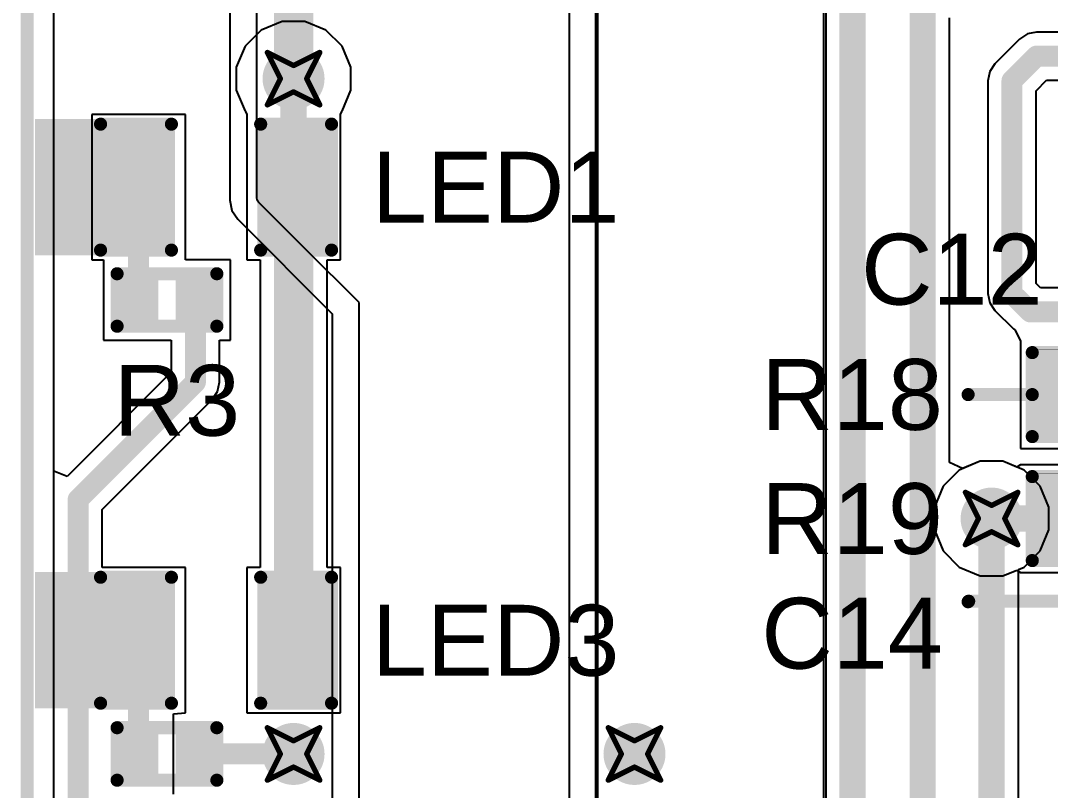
# Model space of a CAD drawing. Header units: inches. Extents: x -6 to 328, y -12 to 81.
# Drawn here: x -5.71 to 4.25, y 15.75 to 23.2 of the extents above; entities that cross this region are included whole.
import ezdxf

# ---------------------------------------------------------------- set-up
doc = ezdxf.new("R2010")
doc.units = ezdxf.units.IN
for name, color, linetype in [('Board Outline', 216, 'Continuous'), ('Bottom Layer', 5, 'Continuous'), ('Drill Drawing', 1, 'Continuous'), ('Top Layer', 1, 'Continuous'), ('Top Overlay', 2, 'Continuous'), ('Top Paste', 8, 'Continuous'), ('Top Solder', 216, 'Continuous'), ('Via Holes', 16, 'Continuous')]:
    doc.layers.add(name, color=color, linetype=linetype)
doc.styles.add('Arial', font='', dxfattribs={"height": 0.2})
doc.styles.get('Arial').set_extended_font_data('Arial')

# ---------------------------------------------------------------- blocks, each defined once
blk = doc.blocks.new('R___0402_14')
at = {"layer": 'Top Layer'}
for points in [[(-0.6985, -0.3175), (-0.6985, 0.3175), (-0.2412999999999999, 0.3175), (-0.2413, -0.3175)], [(0.2412999999999999, -0.3175), (0.2413, 0.3175), (0.6985, 0.3175), (0.6985, -0.3175)]]:
    blk.add_hatch(color=1, dxfattribs=at).paths.add_polyline_path(points)
at = {"layer": 'Top Paste'}
for points in [[(-0.6985, -0.3175), (-0.6985, 0.3175), (-0.2412999999999999, 0.3175), (-0.2413, -0.3175)], [(0.2412999999999999, -0.3175), (0.2413, 0.3175), (0.6985, 0.3175), (0.6985, -0.3175)]]:
    blk.add_hatch(color=8, dxfattribs=at).paths.add_polyline_path(points)
at = {"layer": 'Top Solder'}
for points in [[(-0.75350116, -0.37250116), (-0.75350116, 0.37250116), (-0.1862988399999999, 0.37250116), (-0.18629884, -0.37250116)], [(0.1862988399999999, -0.37250116), (0.18629884, 0.37250116), (0.75350116, 0.37250116), (0.75350116, -0.37250116)]]:
    blk.add_hatch(color=216, dxfattribs=at).paths.add_polyline_path(points)
at = {"layer": 'Top Overlay'}
for points in [[(0.7874, 0.4064, 0.127, 0.127, 0), (-0.7874, 0.4064, 0.127, 0.127, 0)], [(-0.7874, 0.4064, 0.127, 0.127, 0), (-0.7874, -0.4064, 0.127, 0.127, 0)], [(0.7874, 0.4064, 0.127, 0.127, 0), (0.7874, -0.4064, 0.127, 0.127, 0)], [(0.7874, -0.4064, 0.127, 0.127, 0), (-0.7874, -0.4064, 0.127, 0.127, 0)], [(0.8128, -0.4318, 0.0032258, 0.0032258, 0), (-0.8128, -0.4318, 0.0032258, 0.0032258, 0)]]:
    blk.add_lwpolyline(points, format="xyseb", dxfattribs=at)
for points in [[(-0.8191499999999999, 0.4064, 0.0635, 0.0635, 1), (-0.7556499999999999, 0.4064, 0.0635, 0.0635, 1)], [(-0.8191499999999999, 0.4064, 0.0635, 0.0635, 1), (-0.7556499999999999, 0.4064, 0.0635, 0.0635, 1)], [(0.7556499999999999, 0.4064, 0.0635, 0.0635, 1), (0.8191499999999999, 0.4064, 0.0635, 0.0635, 1)], [(0.7556499999999999, 0.4064, 0.0635, 0.0635, 1), (0.8191499999999999, 0.4064, 0.0635, 0.0635, 1)], [(-0.8191499999999999, -0.4064, 0.0635, 0.0635, 1), (-0.7556499999999999, -0.4064, 0.0635, 0.0635, 1)], [(-0.8191499999999999, -0.4064, 0.0635, 0.0635, 1), (-0.7556499999999999, -0.4064, 0.0635, 0.0635, 1)], [(0.7556499999999999, -0.4064, 0.0635, 0.0635, 1), (0.8191499999999999, -0.4064, 0.0635, 0.0635, 1)], [(0.7556499999999999, -0.4064, 0.0635, 0.0635, 1), (0.8191499999999999, -0.4064, 0.0635, 0.0635, 1)], [(-0.81360518, -0.4318, 0.0016129, 0.0016129, 1), (-0.8119948199999999, -0.4318, 0.0016129, 0.0016129, 1)], [(0.8119948199999999, -0.4318, 0.0016129, 0.0016129, 1), (0.81360518, -0.4318, 0.0016129, 0.0016129, 1)]]:
    blk.add_lwpolyline(points, format="xyseb", close=True, dxfattribs=at)
blk = doc.blocks.new('R___0402_15')
at = {"layer": 'Top Layer'}
for points in [[(-0.6985, -0.3175), (-0.6985, 0.3175), (-0.2412999999999999, 0.3175), (-0.2413, -0.3175)], [(0.2412999999999999, -0.3175), (0.2413, 0.3175), (0.6985, 0.3175), (0.6985, -0.3175)]]:
    blk.add_hatch(color=1, dxfattribs=at).paths.add_polyline_path(points)
at = {"layer": 'Top Paste'}
for points in [[(-0.6985, -0.3175), (-0.6985, 0.3175), (-0.2412999999999999, 0.3175), (-0.2413, -0.3175)], [(0.2412999999999999, -0.3175), (0.2413, 0.3175), (0.6985, 0.3175), (0.6985, -0.3175)]]:
    blk.add_hatch(color=8, dxfattribs=at).paths.add_polyline_path(points)
at = {"layer": 'Top Solder'}
for points in [[(-0.75350116, -0.37250116), (-0.75350116, 0.37250116), (-0.1862988399999999, 0.37250116), (-0.18629884, -0.37250116)], [(0.1862988399999999, -0.37250116), (0.18629884, 0.37250116), (0.75350116, 0.37250116), (0.75350116, -0.37250116)]]:
    blk.add_hatch(color=216, dxfattribs=at).paths.add_polyline_path(points)
at = {"layer": 'Top Overlay'}
for points in [[(0.7874, 0.4064, 0.127, 0.127, 0), (-0.7874, 0.4064, 0.127, 0.127, 0)], [(-0.7874, 0.4064, 0.127, 0.127, 0), (-0.7874, -0.4064, 0.127, 0.127, 0)], [(0.7874, 0.4064, 0.127, 0.127, 0), (0.7874, -0.4064, 0.127, 0.127, 0)], [(0.7874, -0.4064, 0.127, 0.127, 0), (-0.7874, -0.4064, 0.127, 0.127, 0)], [(0.8128, -0.4318, 0.0032258, 0.0032258, 0), (-0.8128, -0.4318, 0.0032258, 0.0032258, 0)]]:
    blk.add_lwpolyline(points, format="xyseb", dxfattribs=at)
for points in [[(-0.8191499999999999, 0.4064, 0.0635, 0.0635, 1), (-0.7556499999999999, 0.4064, 0.0635, 0.0635, 1)], [(-0.8191499999999999, 0.4064, 0.0635, 0.0635, 1), (-0.7556499999999999, 0.4064, 0.0635, 0.0635, 1)], [(0.7556499999999999, 0.4064, 0.0635, 0.0635, 1), (0.8191499999999999, 0.4064, 0.0635, 0.0635, 1)], [(0.7556499999999999, 0.4064, 0.0635, 0.0635, 1), (0.8191499999999999, 0.4064, 0.0635, 0.0635, 1)], [(-0.8191499999999999, -0.4064, 0.0635, 0.0635, 1), (-0.7556499999999999, -0.4064, 0.0635, 0.0635, 1)], [(-0.8191499999999999, -0.4064, 0.0635, 0.0635, 1), (-0.7556499999999999, -0.4064, 0.0635, 0.0635, 1)], [(0.7556499999999999, -0.4064, 0.0635, 0.0635, 1), (0.8191499999999999, -0.4064, 0.0635, 0.0635, 1)], [(0.7556499999999999, -0.4064, 0.0635, 0.0635, 1), (0.8191499999999999, -0.4064, 0.0635, 0.0635, 1)], [(-0.81360518, -0.4318, 0.0016129, 0.0016129, 1), (-0.8119948199999999, -0.4318, 0.0016129, 0.0016129, 1)], [(0.8119948199999999, -0.4318, 0.0016129, 0.0016129, 1), (0.81360518, -0.4318, 0.0016129, 0.0016129, 1)]]:
    blk.add_lwpolyline(points, format="xyseb", close=True, dxfattribs=at)
blk = doc.blocks.new('R___0201_28')
at = {"layer": 'Top Layer'}
for points in [[(-0.40999791, 0.18499963), (-0.13999845, 0.18499963), (-0.13999845, -0.18499963), (-0.40999791, -0.18499963)], [(0.14000099, 0.18499963), (0.41000045, 0.18499963), (0.41000045, -0.18499963), (0.14000099, -0.18499963)]]:
    blk.add_hatch(color=1, dxfattribs=at).paths.add_polyline_path(points)
at = {"layer": 'Top Paste'}
for points in [[(-0.40999791, 0.18499963), (-0.13999845, 0.18499963), (-0.13999845, -0.18499963), (-0.40999791, -0.18499963)], [(0.14000099, 0.18499963), (0.41000045, 0.18499963), (0.41000045, -0.18499963), (0.14000099, -0.18499963)]]:
    blk.add_hatch(color=8, dxfattribs=at).paths.add_polyline_path(points)
at = {"layer": 'Top Solder'}
for points in [[(-0.46499907, 0.24000079), (-0.08499729, 0.24000079), (-0.08499729, -0.24000079), (-0.46499907, -0.24000079)], [(0.08499983, 0.24000079), (0.46500161, 0.24000079), (0.46500161, -0.24000079), (0.08499983, -0.24000079)]]:
    blk.add_hatch(color=216, dxfattribs=at).paths.add_polyline_path(points)
at = {"layer": 'Top Overlay'}
for points in [[(-0.4826, 0.254, 0.127, 0.127, 0), (-0.4826, -0.254, 0.127, 0.127, 0)], [(0.4826, 0.254, 0.127, 0.127, 0), (-0.4826, 0.254, 0.127, 0.127, 0)], [(0.4826, 0.254, 0.127, 0.127, 0), (0.4826, -0.254, 0.127, 0.127, 0)], [(0.4826, -0.254, 0.127, 0.127, 0), (-0.4826, -0.254, 0.127, 0.127, 0)]]:
    blk.add_lwpolyline(points, format="xyseb", dxfattribs=at)
for points in [[(-0.51435, 0.254, 0.0635, 0.0635, 1), (-0.4508499999999999, 0.254, 0.0635, 0.0635, 1)], [(-0.51435, 0.254, 0.0635, 0.0635, 1), (-0.4508499999999999, 0.254, 0.0635, 0.0635, 1)], [(0.4508499999999999, 0.254, 0.0635, 0.0635, 1), (0.51435, 0.254, 0.0635, 0.0635, 1)], [(0.4508499999999999, 0.254, 0.0635, 0.0635, 1), (0.51435, 0.254, 0.0635, 0.0635, 1)], [(-0.51435, -0.254, 0.0635, 0.0635, 1), (-0.4508499999999999, -0.254, 0.0635, 0.0635, 1)], [(-0.51435, -0.254, 0.0635, 0.0635, 1), (-0.4508499999999999, -0.254, 0.0635, 0.0635, 1)], [(0.4508499999999999, -0.254, 0.0635, 0.0635, 1), (0.51435, -0.254, 0.0635, 0.0635, 1)], [(0.4508499999999999, -0.254, 0.0635, 0.0635, 1), (0.51435, -0.254, 0.0635, 0.0635, 1)]]:
    blk.add_lwpolyline(points, format="xyseb", close=True, dxfattribs=at)
blk = doc.blocks.new('R___0201_30')
at = {"layer": 'Top Layer'}
for points in [[(-0.40999791, 0.18499963), (-0.13999845, 0.18499963), (-0.13999845, -0.18499963), (-0.40999791, -0.18499963)], [(0.14000099, 0.18499963), (0.41000045, 0.18499963), (0.41000045, -0.18499963), (0.14000099, -0.18499963)]]:
    blk.add_hatch(color=1, dxfattribs=at).paths.add_polyline_path(points)
at = {"layer": 'Top Paste'}
for points in [[(-0.40999791, 0.18499963), (-0.13999845, 0.18499963), (-0.13999845, -0.18499963), (-0.40999791, -0.18499963)], [(0.14000099, 0.18499963), (0.41000045, 0.18499963), (0.41000045, -0.18499963), (0.14000099, -0.18499963)]]:
    blk.add_hatch(color=8, dxfattribs=at).paths.add_polyline_path(points)
at = {"layer": 'Top Solder'}
for points in [[(-0.46499907, 0.24000079), (-0.08499729, 0.24000079), (-0.08499729, -0.24000079), (-0.46499907, -0.24000079)], [(0.08499983, 0.24000079), (0.46500161, 0.24000079), (0.46500161, -0.24000079), (0.08499983, -0.24000079)]]:
    blk.add_hatch(color=216, dxfattribs=at).paths.add_polyline_path(points)
at = {"layer": 'Top Overlay'}
for points in [[(-0.4826, 0.254, 0.127, 0.127, 0), (-0.4826, -0.254, 0.127, 0.127, 0)], [(0.4826, 0.254, 0.127, 0.127, 0), (-0.4826, 0.254, 0.127, 0.127, 0)], [(0.4826, 0.254, 0.127, 0.127, 0), (0.4826, -0.254, 0.127, 0.127, 0)], [(0.4826, -0.254, 0.127, 0.127, 0), (-0.4826, -0.254, 0.127, 0.127, 0)]]:
    blk.add_lwpolyline(points, format="xyseb", dxfattribs=at)
for points in [[(-0.51435, 0.254, 0.0635, 0.0635, 1), (-0.4508499999999999, 0.254, 0.0635, 0.0635, 1)], [(-0.51435, 0.254, 0.0635, 0.0635, 1), (-0.4508499999999999, 0.254, 0.0635, 0.0635, 1)], [(0.4508499999999999, 0.254, 0.0635, 0.0635, 1), (0.51435, 0.254, 0.0635, 0.0635, 1)], [(0.4508499999999999, 0.254, 0.0635, 0.0635, 1), (0.51435, 0.254, 0.0635, 0.0635, 1)], [(-0.51435, -0.254, 0.0635, 0.0635, 1), (-0.4508499999999999, -0.254, 0.0635, 0.0635, 1)], [(-0.51435, -0.254, 0.0635, 0.0635, 1), (-0.4508499999999999, -0.254, 0.0635, 0.0635, 1)], [(0.4508499999999999, -0.254, 0.0635, 0.0635, 1), (0.51435, -0.254, 0.0635, 0.0635, 1)], [(0.4508499999999999, -0.254, 0.0635, 0.0635, 1), (0.51435, -0.254, 0.0635, 0.0635, 1)]]:
    blk.add_lwpolyline(points, format="xyseb", close=True, dxfattribs=at)
blk = doc.blocks.new('LED_0603_35')
at = {"layer": 'Top Layer'}
for points in [[(-0.999998, 0.5000002699999999), (-0.499999, 0.5000002699999999), (-0.499999, -0.5000002699999999), (-0.999998, -0.5000002699999999)], [(0.50000154, 0.5000002699999999), (1.00000054, 0.5000002699999999), (1.00000054, -0.5000002699999999), (0.50000154, -0.5000002699999999)]]:
    blk.add_hatch(color=1, dxfattribs=at).paths.add_polyline_path(points)
at = {"layer": 'Top Overlay'}
blk.add_hatch(color=2, dxfattribs=at).paths.add_polyline_path([(1.11762794, -0.6603492), (1.75262286, -0.6603492), (1.75262286, 0.6604508), (1.11762794, 0.6604508)])
at = {"layer": 'Top Paste'}
for points in [[(-0.999998, 0.5000002699999999), (-0.499999, 0.5000002699999999), (-0.499999, -0.5000002699999999), (-0.999998, -0.5000002699999999)], [(0.50000154, 0.5000002699999999), (1.00000054, 0.5000002699999999), (1.00000054, -0.5000002699999999), (0.50000154, -0.5000002699999999)]]:
    blk.add_hatch(color=8, dxfattribs=at).paths.add_polyline_path(points)
at = {"layer": 'Top Solder'}
for points in [[(-1.101598, 0.6016002699999999), (-0.398399, 0.6016002699999999), (-0.398399, -0.6016002699999999), (-1.101598, -0.6016002699999999)], [(0.39840154, 0.6016002699999999), (1.10160054, 0.6016002699999999), (1.10160054, -0.6016002699999999), (0.39840154, -0.6016002699999999)]]:
    blk.add_hatch(color=216, dxfattribs=at).paths.add_polyline_path(points)
at = {"layer": 'Top Overlay'}
for points in [[(-1.1176, 0.6096, 0.127, 0.127, 0), (-1.1176, -0.6096, 0.127, 0.127, 0)], [(-0.4318, 0.6096, 0.127, 0.127, 0), (-1.1176, 0.6096, 0.127, 0.127, 0)], [(1.11760254, 0.6096, 0.127, 0.127, 0), (0.4318, 0.6096, 0.127, 0.127, 0)], [(1.11760254, 0.6096, 0.127, 0.127, 0), (1.11760254, -0.6096, 0.127, 0.127, 0)], [(-0.4318, -0.6096, 0.127, 0.127, 0), (-1.1176, -0.6096, 0.127, 0.127, 0)], [(1.11760254, -0.6096, 0.127, 0.127, 0), (0.4318, -0.6096, 0.127, 0.127, 0)]]:
    blk.add_lwpolyline(points, format="xyseb", dxfattribs=at)
for points in [[(-1.14935, 0.6096, 0.0635, 0.0635, 1), (-1.08585, 0.6096, 0.0635, 0.0635, 1)], [(-1.14935, 0.6096, 0.0635, 0.0635, 1), (-1.08585, 0.6096, 0.0635, 0.0635, 1)], [(-0.46355, 0.6096, 0.0635, 0.0635, 1), (-0.40005, 0.6096, 0.0635, 0.0635, 1)], [(0.40005, 0.6096, 0.0635, 0.0635, 1), (0.46355, 0.6096, 0.0635, 0.0635, 1)], [(1.08585254, 0.6096, 0.0635, 0.0635, 1), (1.14935254, 0.6096, 0.0635, 0.0635, 1)], [(1.08585254, 0.6096, 0.0635, 0.0635, 1), (1.14935254, 0.6096, 0.0635, 0.0635, 1)], [(-1.14935, -0.6096, 0.0635, 0.0635, 1), (-1.08585, -0.6096, 0.0635, 0.0635, 1)], [(-1.14935, -0.6096, 0.0635, 0.0635, 1), (-1.08585, -0.6096, 0.0635, 0.0635, 1)], [(-0.46355, -0.6096, 0.0635, 0.0635, 1), (-0.40005, -0.6096, 0.0635, 0.0635, 1)], [(0.40005, -0.6096, 0.0635, 0.0635, 1), (0.46355, -0.6096, 0.0635, 0.0635, 1)], [(1.08585254, -0.6096, 0.0635, 0.0635, 1), (1.14935254, -0.6096, 0.0635, 0.0635, 1)], [(1.08585254, -0.6096, 0.0635, 0.0635, 1), (1.14935254, -0.6096, 0.0635, 0.0635, 1)]]:
    blk.add_lwpolyline(points, format="xyseb", close=True, dxfattribs=at)
blk = doc.blocks.new('LED_0603_37')
at = {"layer": 'Top Layer'}
for points in [[(-0.999998, 0.5000002699999999), (-0.499999, 0.5000002699999999), (-0.499999, -0.5000002699999999), (-0.999998, -0.5000002699999999)], [(0.50000154, 0.5000002699999999), (1.00000054, 0.5000002699999999), (1.00000054, -0.5000002699999999), (0.50000154, -0.5000002699999999)]]:
    blk.add_hatch(color=1, dxfattribs=at).paths.add_polyline_path(points)
at = {"layer": 'Top Overlay'}
blk.add_hatch(color=2, dxfattribs=at).paths.add_polyline_path([(1.11757714, -0.6603746), (1.75257206, -0.6603746), (1.75257206, 0.6604253999999999), (1.11757714, 0.6604253999999999)])
at = {"layer": 'Top Paste'}
for points in [[(-0.999998, 0.5000002699999999), (-0.499999, 0.5000002699999999), (-0.499999, -0.5000002699999999), (-0.999998, -0.5000002699999999)], [(0.50000154, 0.5000002699999999), (1.00000054, 0.5000002699999999), (1.00000054, -0.5000002699999999), (0.50000154, -0.5000002699999999)]]:
    blk.add_hatch(color=8, dxfattribs=at).paths.add_polyline_path(points)
at = {"layer": 'Top Solder'}
for points in [[(-1.101598, 0.6016002699999999), (-0.398399, 0.6016002699999999), (-0.398399, -0.6016002699999999), (-1.101598, -0.6016002699999999)], [(0.39840154, 0.6016002699999999), (1.10160054, 0.6016002699999999), (1.10160054, -0.6016002699999999), (0.39840154, -0.6016002699999999)]]:
    blk.add_hatch(color=216, dxfattribs=at).paths.add_polyline_path(points)
at = {"layer": 'Top Overlay'}
for points in [[(-1.1176, 0.6096, 0.127, 0.127, 0), (-1.1176, -0.6096, 0.127, 0.127, 0)], [(-0.4318, 0.6096, 0.127, 0.127, 0), (-1.1176, 0.6096, 0.127, 0.127, 0)], [(1.11760254, 0.6096, 0.127, 0.127, 0), (0.4318, 0.6096, 0.127, 0.127, 0)], [(1.11760254, 0.6096, 0.127, 0.127, 0), (1.11760254, -0.6096, 0.127, 0.127, 0)], [(-0.4318, -0.6096, 0.127, 0.127, 0), (-1.1176, -0.6096, 0.127, 0.127, 0)], [(1.11760254, -0.6096, 0.127, 0.127, 0), (0.4318, -0.6096, 0.127, 0.127, 0)]]:
    blk.add_lwpolyline(points, format="xyseb", dxfattribs=at)
for points in [[(-1.14935, 0.6096, 0.0635, 0.0635, 1), (-1.08585, 0.6096, 0.0635, 0.0635, 1)], [(-1.14935, 0.6096, 0.0635, 0.0635, 1), (-1.08585, 0.6096, 0.0635, 0.0635, 1)], [(-0.46355, 0.6096, 0.0635, 0.0635, 1), (-0.40005, 0.6096, 0.0635, 0.0635, 1)], [(0.40005, 0.6096, 0.0635, 0.0635, 1), (0.46355, 0.6096, 0.0635, 0.0635, 1)], [(1.08585254, 0.6096, 0.0635, 0.0635, 1), (1.14935254, 0.6096, 0.0635, 0.0635, 1)], [(1.08585254, 0.6096, 0.0635, 0.0635, 1), (1.14935254, 0.6096, 0.0635, 0.0635, 1)], [(-1.14935, -0.6096, 0.0635, 0.0635, 1), (-1.08585, -0.6096, 0.0635, 0.0635, 1)], [(-1.14935, -0.6096, 0.0635, 0.0635, 1), (-1.08585, -0.6096, 0.0635, 0.0635, 1)], [(-0.46355, -0.6096, 0.0635, 0.0635, 1), (-0.40005, -0.6096, 0.0635, 0.0635, 1)], [(0.40005, -0.6096, 0.0635, 0.0635, 1), (0.46355, -0.6096, 0.0635, 0.0635, 1)], [(1.08585254, -0.6096, 0.0635, 0.0635, 1), (1.14935254, -0.6096, 0.0635, 0.0635, 1)], [(1.08585254, -0.6096, 0.0635, 0.0635, 1), (1.14935254, -0.6096, 0.0635, 0.0635, 1)]]:
    blk.add_lwpolyline(points, format="xyseb", close=True, dxfattribs=at)

msp = doc.modelspace()

# ---------------------------------------------------------------- hatches: boundary and pattern name
at = {"layer": 'Bottom Layer'}
h = msp.add_hatch(color=5, dxfattribs=at)
edge = h.paths.add_edge_path()
edge.add_arc((-3.07205126, 22.63979978), 0.2999994, 0, 360)
h = msp.add_hatch(color=5, dxfattribs=at)
edge = h.paths.add_edge_path()
edge.add_arc((3.682999999999999, 18.38200032), 0.2999994, 0, 360)
h = msp.add_hatch(color=5, dxfattribs=at)
edge = h.paths.add_edge_path()
edge.add_arc((-3.07207666, 16.1036254), 0.2999994, 0, 360)
h = msp.add_hatch(color=5, dxfattribs=at)
edge = h.paths.add_edge_path()
edge.add_arc((0.22727412, 16.1036254), 0.2999994, 0, 360)
at = {"layer": 'Top Layer'}
h = msp.add_hatch(color=1, dxfattribs=at)
edge = h.paths.add_edge_path()
edge.add_arc((-3.07205126, 22.63979978), 0.2999994, 0, 360)
h = msp.add_hatch(color=1, dxfattribs=at)
edge = h.paths.add_edge_path()
edge.add_arc((3.682999999999999, 18.38200032), 0.2999994, 0, 360)
h = msp.add_hatch(color=1, dxfattribs=at)
edge = h.paths.add_edge_path()
edge.add_arc((-3.07207666, 16.1036254), 0.2999994, 0, 360)
h = msp.add_hatch(color=1, dxfattribs=at)
edge = h.paths.add_edge_path()
edge.add_arc((0.22727412, 16.1036254), 0.2999994, 0, 360)
at = {"layer": 'Via Holes'}
h = msp.add_hatch(color=7, dxfattribs=at)
edge = h.paths.add_edge_path()
edge.add_arc((-3.07205126, 22.63979978), 0.1499997, 0, 360)
h = msp.add_hatch(color=7, dxfattribs=at)
edge = h.paths.add_edge_path()
edge.add_arc((3.682999999999999, 18.38200032), 0.1499997, 0, 360)
h = msp.add_hatch(color=7, dxfattribs=at)
edge = h.paths.add_edge_path()
edge.add_arc((-3.07207666, 16.1036254), 0.1499997, 0, 360)
h = msp.add_hatch(color=7, dxfattribs=at)
edge = h.paths.add_edge_path()
edge.add_arc((0.22727412, 16.1036254), 0.1499997, 0, 360)

# ---------------------------------------------------------------- linework, layer by layer
at = {"layer": 'Board Outline'}
msp.add_lwpolyline([(-5.65000394, 32.40735708, 0.127, 0.127, 0), (-5.6500014, -1.40736066, 0.127, 0.127, 0)], format="xyseb", dxfattribs=at)
at = {"layer": 'Bottom Layer'}
for p, q in [((-5.391038239999999, -1.30009392), (-5.39104078, 32.30009034)), ((-3.687975859999999, 32.30879745999999), (-3.687975859999999, 21.46299746)), ((-3.429, 21.48850414), (-3.429, 32.28329332)), ((-0.4064, 28.4228032), (-0.40640254, 15.14406928)), ((-0.14742668, 15.14406928), (-0.14742414, 28.42259746)), ((-0.127, 15.1892), (-0.12700254, 28.3718)), ((2.0574, 23.749), (2.0574, 13.4112)), ((2.07763618, 23.5079032), (2.07763618, 13.274294)), ((3.27484994, 18.92325908), (3.27484994, 23.22998402)), ((-3.687975859999999, 21.46299746), (-3.66826292, 21.36389174)), ((-3.42431116, 21.46493802), (-3.429, 21.48850414)), ((-3.410966, 21.44496346), (-3.42431116, 21.46493802)), ((-2.9659199, 20.99991736), (-3.410966, 21.44496346)), ((-3.66826292, 21.36389174), (-3.61212384, 21.27987362)), ((-3.61212384, 21.27987362), (-2.69737586, 20.36512564)), ((-2.4384, 20.47239746), (-2.9659199, 20.99991736)), ((-2.4384, 20.36512564), (-2.4384, 20.47239746)), ((-2.69737586, 20.36512564), (-2.69737586, 14.5034)), ((-2.4384, 14.52890668), (-2.4384, 20.36512564)), ((3.5728021, 18.93599972), (3.40185248, 18.8651896)), ((3.7931979, 18.93599972), (3.5728021, 18.93599972)), ((3.99681446, 18.85165902), (3.7931979, 18.93599972)), ((3.40185248, 18.8651896), (3.27484994, 18.92325908)), ((4.1526587, 18.69581478), (3.99681446, 18.85165902)), ((4.236999399999999, 18.49219822), (4.1526587, 18.69581478)), ((4.236999399999999, 18.27180242), (4.236999399999999, 18.49219822)), ((4.1526587, 18.06818586), (4.236999399999999, 18.27180242)), ((3.99681446, 17.91234162), (4.1526587, 18.06818586)), ((3.94197586, 17.8896264), (3.99681446, 17.91234162)), ((3.94197586, 13.1173093), (3.94197586, 17.8896264))]:
    msp.add_line(p, q, dxfattribs=at)
for points in [[(-3.07205126, 22.63979978, 0.3809999999999999, 0.3809999999999999, 0), (-3.07205126, 27.0255746, 0.3809999999999999, 0.3809999999999999, 0)], [(2.33661204, 12.78199882, 0.254, 0.254, 0), (2.33661204, 23.5079032, 0.254, 0.254, 0)], [(3.01587408, 12.85270988, 0.254, 0.254, 0), (3.01587408, 23.33725584, 0.254, 0.254, 0)], [(3.682999999999999, 13.01003748, 0.254, 0.254, 0), (3.682999999999999, 18.38200032, 0.254, 0.254, 0)]]:
    msp.add_lwpolyline(points, format="xyseb", dxfattribs=at)
for points in [[(-3.16730126, 22.63979978, 0.1905, 0.1905, 1), (-2.97680126, 22.63979978, 0.1905, 0.1905, 1)], [(3.619499999999999, 18.38200032, 0.127, 0.127, 1), (3.7465, 18.38200032, 0.127, 0.127, 1)]]:
    msp.add_lwpolyline(points, format="xyseb", close=True, dxfattribs=at)
at = {"layer": 'Drill Drawing'}
for points in [[(-3.32605126, 22.89379978, 0.0508, 0.0508, 0), (-3.07205126, 22.76679978, 0.0508, 0.0508, 0)], [(-3.32605126, 22.89379978, 0.0508, 0.0508, 0), (-3.19905126, 22.63979978, 0.0508, 0.0508, 0)], [(-3.07205126, 22.76679978, 0.0508, 0.0508, 0), (-2.81805126, 22.89379978, 0.0508, 0.0508, 0)], [(-2.94505126, 22.63979978, 0.0508, 0.0508, 0), (-2.81805126, 22.89379978, 0.0508, 0.0508, 0)], [(-3.32605126, 22.38579978, 0.0508, 0.0508, 0), (-3.19905126, 22.63979978, 0.0508, 0.0508, 0)], [(-2.94505126, 22.63979978, 0.0508, 0.0508, 0), (-2.81805126, 22.38579978, 0.0508, 0.0508, 0)], [(-3.32605126, 22.38579978, 0.0508, 0.0508, 0), (-3.07205126, 22.51279978, 0.0508, 0.0508, 0)], [(-3.07205126, 22.51279978, 0.0508, 0.0508, 0), (-2.81805126, 22.38579978, 0.0508, 0.0508, 0)], [(3.429, 18.63600032, 0.0508, 0.0508, 0), (3.682999999999999, 18.50900032, 0.0508, 0.0508, 0)], [(3.429, 18.63600032, 0.0508, 0.0508, 0), (3.556, 18.38200032, 0.0508, 0.0508, 0)], [(3.682999999999999, 18.50900032, 0.0508, 0.0508, 0), (3.937, 18.63600032, 0.0508, 0.0508, 0)], [(3.81, 18.38200032, 0.0508, 0.0508, 0), (3.937, 18.63600032, 0.0508, 0.0508, 0)], [(3.429, 18.12800032, 0.0508, 0.0508, 0), (3.556, 18.38200032, 0.0508, 0.0508, 0)], [(3.81, 18.38200032, 0.0508, 0.0508, 0), (3.937, 18.12800032, 0.0508, 0.0508, 0)], [(3.429, 18.12800032, 0.0508, 0.0508, 0), (3.682999999999999, 18.25500032, 0.0508, 0.0508, 0)], [(3.682999999999999, 18.25500032, 0.0508, 0.0508, 0), (3.937, 18.12800032, 0.0508, 0.0508, 0)], [(-3.32607666, 16.3576254, 0.0508, 0.0508, 0), (-3.07207666, 16.2306254, 0.0508, 0.0508, 0)], [(-3.32607666, 16.3576254, 0.0508, 0.0508, 0), (-3.19907666, 16.1036254, 0.0508, 0.0508, 0)], [(-3.07207666, 16.2306254, 0.0508, 0.0508, 0), (-2.81807666, 16.3576254, 0.0508, 0.0508, 0)], [(-2.94507666, 16.1036254, 0.0508, 0.0508, 0), (-2.81807666, 16.3576254, 0.0508, 0.0508, 0)], [(-0.02672588, 16.3576254, 0.0508, 0.0508, 0), (0.22727412, 16.2306254, 0.0508, 0.0508, 0)], [(-0.02672588, 16.3576254, 0.0508, 0.0508, 0), (0.10027412, 16.1036254, 0.0508, 0.0508, 0)], [(0.22727412, 16.2306254, 0.0508, 0.0508, 0), (0.48127412, 16.3576254, 0.0508, 0.0508, 0)], [(0.35427412, 16.1036254, 0.0508, 0.0508, 0), (0.48127412, 16.3576254, 0.0508, 0.0508, 0)], [(-3.32607666, 15.8496254, 0.0508, 0.0508, 0), (-3.19907666, 16.1036254, 0.0508, 0.0508, 0)], [(-2.94507666, 16.1036254, 0.0508, 0.0508, 0), (-2.81807666, 15.8496254, 0.0508, 0.0508, 0)], [(-0.02672588, 15.8496254, 0.0508, 0.0508, 0), (0.10027412, 16.1036254, 0.0508, 0.0508, 0)], [(0.35427412, 16.1036254, 0.0508, 0.0508, 0), (0.48127412, 15.8496254, 0.0508, 0.0508, 0)], [(-3.32607666, 15.8496254, 0.0508, 0.0508, 0), (-3.07207666, 15.9766254, 0.0508, 0.0508, 0)], [(-3.07207666, 15.9766254, 0.0508, 0.0508, 0), (-2.81807666, 15.8496254, 0.0508, 0.0508, 0)], [(-0.02672588, 15.8496254, 0.0508, 0.0508, 0), (0.22727412, 15.9766254, 0.0508, 0.0508, 0)], [(0.22727412, 15.9766254, 0.0508, 0.0508, 0), (0.48127412, 15.8496254, 0.0508, 0.0508, 0)]]:
    msp.add_lwpolyline(points, format="xyseb", dxfattribs=at)
for points in [[(-3.33875126, 22.89379978, 0.0254, 0.0254, 1), (-3.31335126, 22.89379978, 0.0254, 0.0254, 1)], [(-3.33875126, 22.89379978, 0.0254, 0.0254, 1), (-3.31335126, 22.89379978, 0.0254, 0.0254, 1)], [(-2.83075126, 22.89379978, 0.0254, 0.0254, 1), (-2.80535126, 22.89379978, 0.0254, 0.0254, 1)], [(-2.83075126, 22.89379978, 0.0254, 0.0254, 1), (-2.80535126, 22.89379978, 0.0254, 0.0254, 1)], [(-3.08475126, 22.76679978, 0.0254, 0.0254, 1), (-3.05935126, 22.76679978, 0.0254, 0.0254, 1)], [(-3.08475126, 22.76679978, 0.0254, 0.0254, 1), (-3.05935126, 22.76679978, 0.0254, 0.0254, 1)], [(-3.21175126, 22.63979978, 0.0254, 0.0254, 1), (-3.18635126, 22.63979978, 0.0254, 0.0254, 1)], [(-3.21175126, 22.63979978, 0.0254, 0.0254, 1), (-3.18635126, 22.63979978, 0.0254, 0.0254, 1)], [(-2.95775126, 22.63979978, 0.0254, 0.0254, 1), (-2.93235126, 22.63979978, 0.0254, 0.0254, 1)], [(-2.95775126, 22.63979978, 0.0254, 0.0254, 1), (-2.93235126, 22.63979978, 0.0254, 0.0254, 1)], [(-3.08475126, 22.51279978, 0.0254, 0.0254, 1), (-3.05935126, 22.51279978, 0.0254, 0.0254, 1)], [(-3.08475126, 22.51279978, 0.0254, 0.0254, 1), (-3.05935126, 22.51279978, 0.0254, 0.0254, 1)], [(-3.33875126, 22.38579978, 0.0254, 0.0254, 1), (-3.31335126, 22.38579978, 0.0254, 0.0254, 1)], [(-3.33875126, 22.38579978, 0.0254, 0.0254, 1), (-3.31335126, 22.38579978, 0.0254, 0.0254, 1)], [(-2.83075126, 22.38579978, 0.0254, 0.0254, 1), (-2.80535126, 22.38579978, 0.0254, 0.0254, 1)], [(-2.83075126, 22.38579978, 0.0254, 0.0254, 1), (-2.80535126, 22.38579978, 0.0254, 0.0254, 1)], [(3.4163, 18.63600032, 0.0254, 0.0254, 1), (3.4417, 18.63600032, 0.0254, 0.0254, 1)], [(3.4163, 18.63600032, 0.0254, 0.0254, 1), (3.4417, 18.63600032, 0.0254, 0.0254, 1)], [(3.9243, 18.63600032, 0.0254, 0.0254, 1), (3.9497, 18.63600032, 0.0254, 0.0254, 1)], [(3.9243, 18.63600032, 0.0254, 0.0254, 1), (3.9497, 18.63600032, 0.0254, 0.0254, 1)], [(3.6703, 18.50900032, 0.0254, 0.0254, 1), (3.6957, 18.50900032, 0.0254, 0.0254, 1)], [(3.6703, 18.50900032, 0.0254, 0.0254, 1), (3.6957, 18.50900032, 0.0254, 0.0254, 1)], [(3.5433, 18.38200032, 0.0254, 0.0254, 1), (3.5687, 18.38200032, 0.0254, 0.0254, 1)], [(3.5433, 18.38200032, 0.0254, 0.0254, 1), (3.5687, 18.38200032, 0.0254, 0.0254, 1)], [(3.797299999999999, 18.38200032, 0.0254, 0.0254, 1), (3.8227, 18.38200032, 0.0254, 0.0254, 1)], [(3.797299999999999, 18.38200032, 0.0254, 0.0254, 1), (3.8227, 18.38200032, 0.0254, 0.0254, 1)], [(3.6703, 18.25500032, 0.0254, 0.0254, 1), (3.6957, 18.25500032, 0.0254, 0.0254, 1)], [(3.6703, 18.25500032, 0.0254, 0.0254, 1), (3.6957, 18.25500032, 0.0254, 0.0254, 1)], [(3.4163, 18.12800032, 0.0254, 0.0254, 1), (3.4417, 18.12800032, 0.0254, 0.0254, 1)], [(3.4163, 18.12800032, 0.0254, 0.0254, 1), (3.4417, 18.12800032, 0.0254, 0.0254, 1)], [(3.9243, 18.12800032, 0.0254, 0.0254, 1), (3.9497, 18.12800032, 0.0254, 0.0254, 1)], [(3.9243, 18.12800032, 0.0254, 0.0254, 1), (3.9497, 18.12800032, 0.0254, 0.0254, 1)], [(-3.33877666, 16.3576254, 0.0254, 0.0254, 1), (-3.31337666, 16.3576254, 0.0254, 0.0254, 1)], [(-3.33877666, 16.3576254, 0.0254, 0.0254, 1), (-3.31337666, 16.3576254, 0.0254, 0.0254, 1)], [(-2.83077666, 16.3576254, 0.0254, 0.0254, 1), (-2.80537666, 16.3576254, 0.0254, 0.0254, 1)], [(-2.83077666, 16.3576254, 0.0254, 0.0254, 1), (-2.80537666, 16.3576254, 0.0254, 0.0254, 1)], [(-0.03942588, 16.3576254, 0.0254, 0.0254, 1), (-0.01402588, 16.3576254, 0.0254, 0.0254, 1)], [(-0.03942588, 16.3576254, 0.0254, 0.0254, 1), (-0.01402588, 16.3576254, 0.0254, 0.0254, 1)], [(0.46857412, 16.3576254, 0.0254, 0.0254, 1), (0.49397412, 16.3576254, 0.0254, 0.0254, 1)], [(0.46857412, 16.3576254, 0.0254, 0.0254, 1), (0.49397412, 16.3576254, 0.0254, 0.0254, 1)], [(-3.08477666, 16.2306254, 0.0254, 0.0254, 1), (-3.05937666, 16.2306254, 0.0254, 0.0254, 1)], [(-3.08477666, 16.2306254, 0.0254, 0.0254, 1), (-3.05937666, 16.2306254, 0.0254, 0.0254, 1)], [(0.21457412, 16.2306254, 0.0254, 0.0254, 1), (0.23997412, 16.2306254, 0.0254, 0.0254, 1)], [(0.21457412, 16.2306254, 0.0254, 0.0254, 1), (0.23997412, 16.2306254, 0.0254, 0.0254, 1)], [(-3.21177666, 16.1036254, 0.0254, 0.0254, 1), (-3.18637666, 16.1036254, 0.0254, 0.0254, 1)], [(-3.21177666, 16.1036254, 0.0254, 0.0254, 1), (-3.18637666, 16.1036254, 0.0254, 0.0254, 1)], [(-2.95777666, 16.1036254, 0.0254, 0.0254, 1), (-2.93237666, 16.1036254, 0.0254, 0.0254, 1)], [(-2.95777666, 16.1036254, 0.0254, 0.0254, 1), (-2.93237666, 16.1036254, 0.0254, 0.0254, 1)], [(0.08757411999999999, 16.1036254, 0.0254, 0.0254, 1), (0.11297412, 16.1036254, 0.0254, 0.0254, 1)], [(0.08757411999999999, 16.1036254, 0.0254, 0.0254, 1), (0.11297412, 16.1036254, 0.0254, 0.0254, 1)], [(0.34157412, 16.1036254, 0.0254, 0.0254, 1), (0.36697412, 16.1036254, 0.0254, 0.0254, 1)], [(0.34157412, 16.1036254, 0.0254, 0.0254, 1), (0.36697412, 16.1036254, 0.0254, 0.0254, 1)], [(-3.08477666, 15.9766254, 0.0254, 0.0254, 1), (-3.05937666, 15.9766254, 0.0254, 0.0254, 1)], [(-3.08477666, 15.9766254, 0.0254, 0.0254, 1), (-3.05937666, 15.9766254, 0.0254, 0.0254, 1)], [(0.21457412, 15.9766254, 0.0254, 0.0254, 1), (0.23997412, 15.9766254, 0.0254, 0.0254, 1)], [(0.21457412, 15.9766254, 0.0254, 0.0254, 1), (0.23997412, 15.9766254, 0.0254, 0.0254, 1)], [(-3.33877666, 15.8496254, 0.0254, 0.0254, 1), (-3.31337666, 15.8496254, 0.0254, 0.0254, 1)], [(-3.33877666, 15.8496254, 0.0254, 0.0254, 1), (-3.31337666, 15.8496254, 0.0254, 0.0254, 1)], [(-2.83077666, 15.8496254, 0.0254, 0.0254, 1), (-2.80537666, 15.8496254, 0.0254, 0.0254, 1)], [(-2.83077666, 15.8496254, 0.0254, 0.0254, 1), (-2.80537666, 15.8496254, 0.0254, 0.0254, 1)], [(-0.03942588, 15.8496254, 0.0254, 0.0254, 1), (-0.01402588, 15.8496254, 0.0254, 0.0254, 1)], [(-0.03942588, 15.8496254, 0.0254, 0.0254, 1), (-0.01402588, 15.8496254, 0.0254, 0.0254, 1)], [(0.46857412, 15.8496254, 0.0254, 0.0254, 1), (0.49397412, 15.8496254, 0.0254, 0.0254, 1)], [(0.46857412, 15.8496254, 0.0254, 0.0254, 1), (0.49397412, 15.8496254, 0.0254, 0.0254, 1)]]:
    msp.add_lwpolyline(points, format="xyseb", close=True, dxfattribs=at)
at = {"layer": 'Top Layer'}
for p, q in [((-5.39104078, 18.84178858), (-5.39104078, 32.30009034)), ((-3.18224916, 23.19379918), (-3.38586572, 23.10945848)), ((-2.96185336, 23.19379918), (-3.18224916, 23.19379918)), ((-2.7582368, 23.10945848), (-2.96185336, 23.19379918)), ((-3.38586572, 23.10945848), (-3.541709959999999, 22.95361424)), ((-2.60239256, 22.95361424), (-2.7582368, 23.10945848)), ((3.95422882, 23.0232458), (3.71545104, 22.78446548)), ((4.02984462, 23.07377148), (3.95422882, 23.0232458)), ((4.1190418, 23.09151338), (4.02984462, 23.07377148)), ((7.31736662, 23.09151338), (4.1190418, 23.09151338)), ((-3.541709959999999, 22.95361424), (-3.62605066, 22.74999768)), ((-2.51805186, 22.74999768), (-2.60239256, 22.95361424)), ((-3.62605066, 22.74999768), (-3.62605066, 22.52960188)), ((-2.51805186, 22.52960188), (-2.51805186, 22.74999768)), ((3.71545104, 22.78446548), (3.66492536, 22.70884968)), ((3.66492536, 22.70884968), (3.647183459999999, 22.61965504)), ((4.113339499999999, 22.52311218), (4.2155872, 22.62535734)), ((4.2155872, 22.62535734), (5.94972394, 22.62535734)), ((-3.62605066, 22.52960188), (-3.541709959999999, 22.32598532)), ((-2.60239256, 22.32598532), (-2.51805186, 22.52960188)), ((3.647183459999999, 22.61965504), (3.647183459999999, 20.56053546)), ((4.113339499999999, 20.65707832), (4.113339499999999, 22.52311218)), ((-3.541709959999999, 22.32598532), (-3.53810316, 22.32237852)), ((-2.60593332, 22.32244456), (-2.60239256, 22.32598532)), ((-4.1188259, 22.293199), (-5.0252249, 22.293199)), ((-5.0252249, 22.293199), (-5.0252249, 20.886801)), ((-4.1188259, 20.88680354), (-4.1188259, 22.293199)), ((-3.53810316, 22.32237852), (-3.52522536, 22.29319646)), ((-3.52522536, 22.29319646), (-3.52522536, 20.886801)), ((-2.61882636, 22.29319646), (-2.60593332, 22.32244456)), ((-2.61882636, 20.886801), (-2.61882636, 22.29319646)), ((-5.0252249, 20.886801), (-4.91019846, 20.88599582)), ((-4.91019846, 20.88599582), (-4.91019846, 20.10960164)), ((-3.992156099999999, 20.88599836), (-4.1188259, 20.88680354)), ((-3.68380264, 20.88599836), (-3.992156099999999, 20.88599836)), ((-3.68380264, 20.10960164), (-3.68380264, 20.88599836)), ((-3.52522536, 20.886801), (-3.39575902, 20.886801)), ((-3.39575902, 20.886801), (-3.39575902, 17.90739878)), ((-2.7483181, 17.90739878), (-2.7483181, 20.886801)), ((-2.7483181, 20.886801), (-2.61882636, 20.886801)), ((4.155340939999999, 20.61507688), (4.113339499999999, 20.65707832)), ((3.647183459999999, 20.56053546), (3.66492536, 20.47134082)), ((4.911133179999999, 20.61507688), (4.155340939999999, 20.61507688)), ((3.66492536, 20.47134082), (3.71545104, 20.39572502)), ((3.71545104, 20.39572502), (3.893987639999999, 20.21718842)), ((3.893987639999999, 20.21718842), (3.908607879999999, 20.20741958)), ((3.908607879999999, 20.20741958), (3.9624, 20.10269792)), ((-4.91019846, 20.10960164), (-4.25507912, 20.10960164)), ((-4.25507912, 20.10960164), (-4.25507912, 19.79814176)), ((-3.78892308, 19.7015989), (-3.78892308, 20.10960164)), ((-3.78892308, 20.10960164), (-3.68380264, 20.10960164)), ((3.9624, 20.10269792), (3.9624, 19.06130046)), ((-4.25507912, 19.79814176), (-5.26403824, 18.78918264)), ((-3.806664979999999, 19.61240426), (-3.78892308, 19.7015989)), ((-4.923121979999999, 18.47085714), (-3.85719066, 19.53678846)), ((-3.85719066, 19.53678846), (-3.806664979999999, 19.61240426)), ((3.9624, 19.06130046), (4.417273359999999, 19.06130046)), ((3.5728021, 18.93599972), (3.36918554, 18.85165902)), ((3.7931979, 18.93599972), (3.5728021, 18.93599972)), ((3.92841226, 18.87999272), (3.7931979, 18.93599972)), ((-5.26403824, 18.78918264), (-5.39104078, 18.84178858)), ((3.36918554, 18.85165902), (3.2133413, 18.69581478)), ((3.9624, 18.90270286), (3.92841226, 18.87999272)), ((3.9624, 18.90270032), (3.9624, 18.90270286)), ((4.37268874, 18.90270032), (3.9624, 18.90270032)), ((3.2133413, 18.69581478), (3.1290006, 18.49219822)), ((-4.923121979999999, 17.90739878), (-4.923121979999999, 18.47085714)), ((3.1290006, 18.49219822), (3.1290006, 18.27180242)), ((3.1290006, 18.27180242), (3.2133413, 18.06818586)), ((3.2133413, 18.06818586), (3.36918554, 17.91234162)), ((-4.1188513, 17.90739878), (-4.923121979999999, 17.90739878)), ((-4.1188513, 16.50100078), (-4.1188513, 17.90739878)), ((-3.39575902, 17.90739878), (-3.52525076, 17.90739878)), ((-3.52525076, 17.90739878), (-3.52525076, 16.50100078)), ((-2.61885176, 17.90739878), (-2.7483181, 17.90739878)), ((-2.61885176, 16.50100078), (-2.61885176, 17.90739878)), ((3.36918554, 17.91234162), (3.5728021, 17.82800092)), ((3.7931979, 17.82800092), (3.92841226, 17.88400792)), ((3.92841226, 17.88400792), (3.9624, 17.86129778)), ((3.9624, 17.86129778), (3.9624, 17.86130032)), ((3.9624, 17.86130032), (4.82599746, 17.86130032)), ((3.5728021, 17.82800092), (3.7931979, 17.82800092)), ((-4.23380154, 16.49179582), (-4.1188513, 16.50100078)), ((-4.23380154, 15.71540164), (-4.23380154, 16.49179582)), ((-3.52525076, 16.50100078), (-2.61885176, 16.50100078))]:
    msp.add_line(p, q, dxfattribs=at)
for points in [[(3.88026148, 22.61965504, 0.2032, 0.2032, 0), (4.1190418, 22.85843536, 0.2032, 0.2032, 0)], [(4.1190418, 22.85843536, 0.2032, 0.2032, 0), (7.31736662, 22.85843536, 0.2032, 0.2032, 0)], [(-3.07203856, 21.5900127, 0.254, 0.254, 0), (-3.07203856, 22.63978708, 0.254, 0.254, 0)], [(3.88026148, 20.56053546, 0.2032, 0.2032, 0), (3.88026148, 22.61965504, 0.2032, 0.2032, 0)], [(-3.07203856, 21.5899873, 0.3809999999999999, 0.3809999999999999, 0), (-3.07202586, 21.59, 0.3809999999999999, 0.3809999999999999, 0)], [(-3.07203856, 17.20421248, 0.3809999999999999, 0.3809999999999999, 0), (-3.07203856, 21.5899873, 0.3809999999999999, 0.3809999999999999, 0)], [(-4.572025399999999, 21.59, 0.2032, 0.2032, 0), (-4.5720127, 21.5899873, 0.2032, 0.2032, 0)], [(-4.5720127, 20.4978127, 0.2032, 0.2032, 0), (-4.5720127, 21.5899873, 0.2032, 0.2032, 0)], [(3.88026148, 20.56053546, 0.2032, 0.2032, 0), (4.05879808, 20.38199886, 0.2032, 0.2032, 0)], [(-4.5720127, 20.4978127, 0.2032, 0.2032, 0), (-4.571999999999999, 20.4978, 0.2032, 0.2032, 0)], [(-4.0220011, 19.7015989, 0.2032, 0.2032, 0), (-4.0220011, 20.4978, 0.2032, 0.2032, 0)], [(4.05879808, 20.38199886, 0.2032, 0.2032, 0), (7.498400039999999, 20.38199886, 0.2032, 0.2032, 0)], [(-5.1562, 18.5674, 0.2032, 0.2032, 0), (-4.0220011, 19.7015989, 0.2032, 0.2032, 0)], [(-5.1562, 0.9652, 0.2032, 0.2032, 0), (-5.1562, 18.5674, 0.2032, 0.2032, 0)], [(3.682999999999999, 18.38200032, 0.254, 0.254, 0), (4.3942, 18.38200032, 0.254, 0.254, 0)], [(-3.07205126, 17.20419978, 0.3809999999999999, 0.3809999999999999, 0), (-3.07203856, 17.20421248, 0.3809999999999999, 0.3809999999999999, 0)], [(-4.5720508, 17.20419978, 0.2032, 0.2032, 0), (-4.572025399999999, 17.20417438, 0.2032, 0.2032, 0)], [(-4.572025399999999, 16.1036254, 0.2032, 0.2032, 0), (-4.572025399999999, 17.20417438, 0.2032, 0.2032, 0)], [(-4.572025399999999, 16.1036254, 0.2032, 0.2032, 0), (-4.571999999999999, 16.1036, 0.2032, 0.2032, 0)], [(-4.0220011, 16.1036, 0.2032, 0.2032, 0), (-4.0219884, 16.1036127, 0.2032, 0.2032, 0)], [(-4.0219884, 16.1036127, 0.2032, 0.2032, 0), (-3.07208936, 16.1036127, 0.2032, 0.2032, 0)], [(-3.07208936, 16.1036127, 0.2032, 0.2032, 0), (-3.07207666, 16.1036254, 0.2032, 0.2032, 0)]]:
    msp.add_lwpolyline(points, format="xyseb", dxfattribs=at)
for points in [[(4.0682418, 22.85843536, 0.1016, 0.1016, 1), (4.1698418, 22.85843536, 0.1016, 0.1016, 1)], [(4.0682418, 22.85843536, 0.1016, 0.1016, 1), (4.1698418, 22.85843536, 0.1016, 0.1016, 1)], [(-3.13553856, 22.63978708, 0.127, 0.127, 1), (-3.00853856, 22.63978708, 0.127, 0.127, 1)], [(3.82946148, 22.61965504, 0.1016, 0.1016, 1), (3.931061479999999, 22.61965504, 0.1016, 0.1016, 1)], [(3.82946148, 22.61965504, 0.1016, 0.1016, 1), (3.931061479999999, 22.61965504, 0.1016, 0.1016, 1)], [(-3.16728856, 21.5899873, 0.1905, 0.1905, 1), (-2.97678856, 21.5899873, 0.1905, 0.1905, 1)], [(-3.16728856, 21.5899873, 0.1905, 0.1905, 1), (-2.97678856, 21.5899873, 0.1905, 0.1905, 1)], [(-3.16727586, 21.59, 0.1905, 0.1905, 1), (-2.97677586, 21.59, 0.1905, 0.1905, 1)], [(-4.6228254, 21.59, 0.1016, 0.1016, 1), (-4.5212254, 21.59, 0.1016, 0.1016, 1)], [(-4.6228127, 21.5899873, 0.1016, 0.1016, 1), (-4.5212127, 21.5899873, 0.1016, 0.1016, 1)], [(-4.6228127, 21.5899873, 0.1016, 0.1016, 1), (-4.5212127, 21.5899873, 0.1016, 0.1016, 1)], [(-3.13553856, 21.5900127, 0.127, 0.127, 1), (-3.00853856, 21.5900127, 0.127, 0.127, 1)], [(3.82946148, 20.56053546, 0.1016, 0.1016, 1), (3.931061479999999, 20.56053546, 0.1016, 0.1016, 1)], [(3.82946148, 20.56053546, 0.1016, 0.1016, 1), (3.931061479999999, 20.56053546, 0.1016, 0.1016, 1)], [(-4.6228127, 20.4978127, 0.1016, 0.1016, 1), (-4.5212127, 20.4978127, 0.1016, 0.1016, 1)], [(-4.6228127, 20.4978127, 0.1016, 0.1016, 1), (-4.5212127, 20.4978127, 0.1016, 0.1016, 1)], [(-4.6228, 20.4978, 0.1016, 0.1016, 1), (-4.521199999999999, 20.4978, 0.1016, 0.1016, 1)], [(-4.0728011, 20.4978, 0.1016, 0.1016, 1), (-3.9712011, 20.4978, 0.1016, 0.1016, 1)], [(4.00799808, 20.38199886, 0.1016, 0.1016, 1), (4.10959808, 20.38199886, 0.1016, 0.1016, 1)], [(4.00799808, 20.38199886, 0.1016, 0.1016, 1), (4.10959808, 20.38199886, 0.1016, 0.1016, 1)], [(-4.0728011, 19.7015989, 0.1016, 0.1016, 1), (-3.9712011, 19.7015989, 0.1016, 0.1016, 1)], [(-4.0728011, 19.7015989, 0.1016, 0.1016, 1), (-3.9712011, 19.7015989, 0.1016, 0.1016, 1)], [(-5.206999999999999, 18.5674, 0.1016, 0.1016, 1), (-5.1054, 18.5674, 0.1016, 0.1016, 1)], [(-5.206999999999999, 18.5674, 0.1016, 0.1016, 1), (-5.1054, 18.5674, 0.1016, 0.1016, 1)], [(3.619499999999999, 18.38200032, 0.127, 0.127, 1), (3.7465, 18.38200032, 0.127, 0.127, 1)], [(-3.16730126, 17.20419978, 0.1905, 0.1905, 1), (-2.97680126, 17.20419978, 0.1905, 0.1905, 1)], [(-3.16728856, 17.20421248, 0.1905, 0.1905, 1), (-2.97678856, 17.20421248, 0.1905, 0.1905, 1)], [(-3.16728856, 17.20421248, 0.1905, 0.1905, 1), (-2.97678856, 17.20421248, 0.1905, 0.1905, 1)], [(-4.622850799999999, 17.20419978, 0.1016, 0.1016, 1), (-4.5212508, 17.20419978, 0.1016, 0.1016, 1)], [(-4.6228254, 17.20417438, 0.1016, 0.1016, 1), (-4.5212254, 17.20417438, 0.1016, 0.1016, 1)], [(-4.6228254, 17.20417438, 0.1016, 0.1016, 1), (-4.5212254, 17.20417438, 0.1016, 0.1016, 1)], [(-4.6228254, 16.1036254, 0.1016, 0.1016, 1), (-4.5212254, 16.1036254, 0.1016, 0.1016, 1)], [(-4.6228254, 16.1036254, 0.1016, 0.1016, 1), (-4.5212254, 16.1036254, 0.1016, 0.1016, 1)], [(-4.6228, 16.1036, 0.1016, 0.1016, 1), (-4.521199999999999, 16.1036, 0.1016, 0.1016, 1)], [(-4.0728011, 16.1036, 0.1016, 0.1016, 1), (-3.9712011, 16.1036, 0.1016, 0.1016, 1)], [(-4.072788399999999, 16.1036127, 0.1016, 0.1016, 1), (-3.9711884, 16.1036127, 0.1016, 0.1016, 1)], [(-4.072788399999999, 16.1036127, 0.1016, 0.1016, 1), (-3.9711884, 16.1036127, 0.1016, 0.1016, 1)], [(-3.12288936, 16.1036127, 0.1016, 0.1016, 1), (-3.02128936, 16.1036127, 0.1016, 0.1016, 1)], [(-3.12288936, 16.1036127, 0.1016, 0.1016, 1), (-3.02128936, 16.1036127, 0.1016, 0.1016, 1)], [(-3.12287666, 16.1036254, 0.1016, 0.1016, 1), (-3.02127666, 16.1036254, 0.1016, 0.1016, 1)]]:
    msp.add_lwpolyline(points, format="xyseb", close=True, dxfattribs=at)
at = {"layer": 'Top Overlay'}
for points in [[(3.45579954, 19.58200046, 0.127, 0.127, 0), (4.0767, 19.58200046, 0.127, 0.127, 0)], [(3.45579954, 17.5768, 0.127, 0.127, 0), (3.460998919999999, 17.58199938, 0.127, 0.127, 0)], [(3.460998919999999, 17.58199938, 0.127, 0.127, 0), (4.5006006, 17.58199938, 0.127, 0.127, 0)]]:
    msp.add_lwpolyline(points, format="xyseb", dxfattribs=at)
for points in [[(3.42404954, 19.58200046, 0.0635, 0.0635, 1), (3.48754954, 19.58200046, 0.0635, 0.0635, 1)], [(4.04495, 19.58200046, 0.0635, 0.0635, 1), (4.108449999999999, 19.58200046, 0.0635, 0.0635, 1)], [(3.42404954, 17.5768, 0.0635, 0.0635, 1), (3.48754954, 17.5768, 0.0635, 0.0635, 1)], [(3.42924892, 17.58199938, 0.0635, 0.0635, 1), (3.492748919999999, 17.58199938, 0.0635, 0.0635, 1)], [(3.42924892, 17.58199938, 0.0635, 0.0635, 1), (3.492748919999999, 17.58199938, 0.0635, 0.0635, 1)]]:
    msp.add_lwpolyline(points, format="xyseb", close=True, dxfattribs=at)

# ---------------------------------------------------------------- block references
at = {"rotation": 180}
for name, p in [('LED_0603_37', (-3.82202436, 21.59)), ('R___0201_30', (-4.29699928, 20.4978)), ('R___0402_15', (4.8641, 19.58200046)), ('R___0402_14', (4.8641, 18.38200032)), ('LED_0603_35', (-3.82204976, 17.20419978)), ('R___0201_28', (-4.29699928, 16.1036))]:
    msp.add_blockref(name, p, dxfattribs=at)

# ---------------------------------------------------------------- texts
at = {"layer": 'Top Overlay', "style": 'Arial'}
for s, p in [('LED1', (-2.31525318, 21.24721176)), ('C12', (2.41962686, 20.45271246)), ('R18', (1.45442686, 19.24061176)), ('R3', (-4.81355654, 19.18387832)), ('R19', (1.45442686, 18.03921208)), ('LED3', (-2.31525318, 16.86141154)), ('C14', (1.45442686, 16.92921176))]:
    msp.add_text(s, height=0.6858, dxfattribs=at).set_placement(p)

doc.saveas('drawing.dxf')
